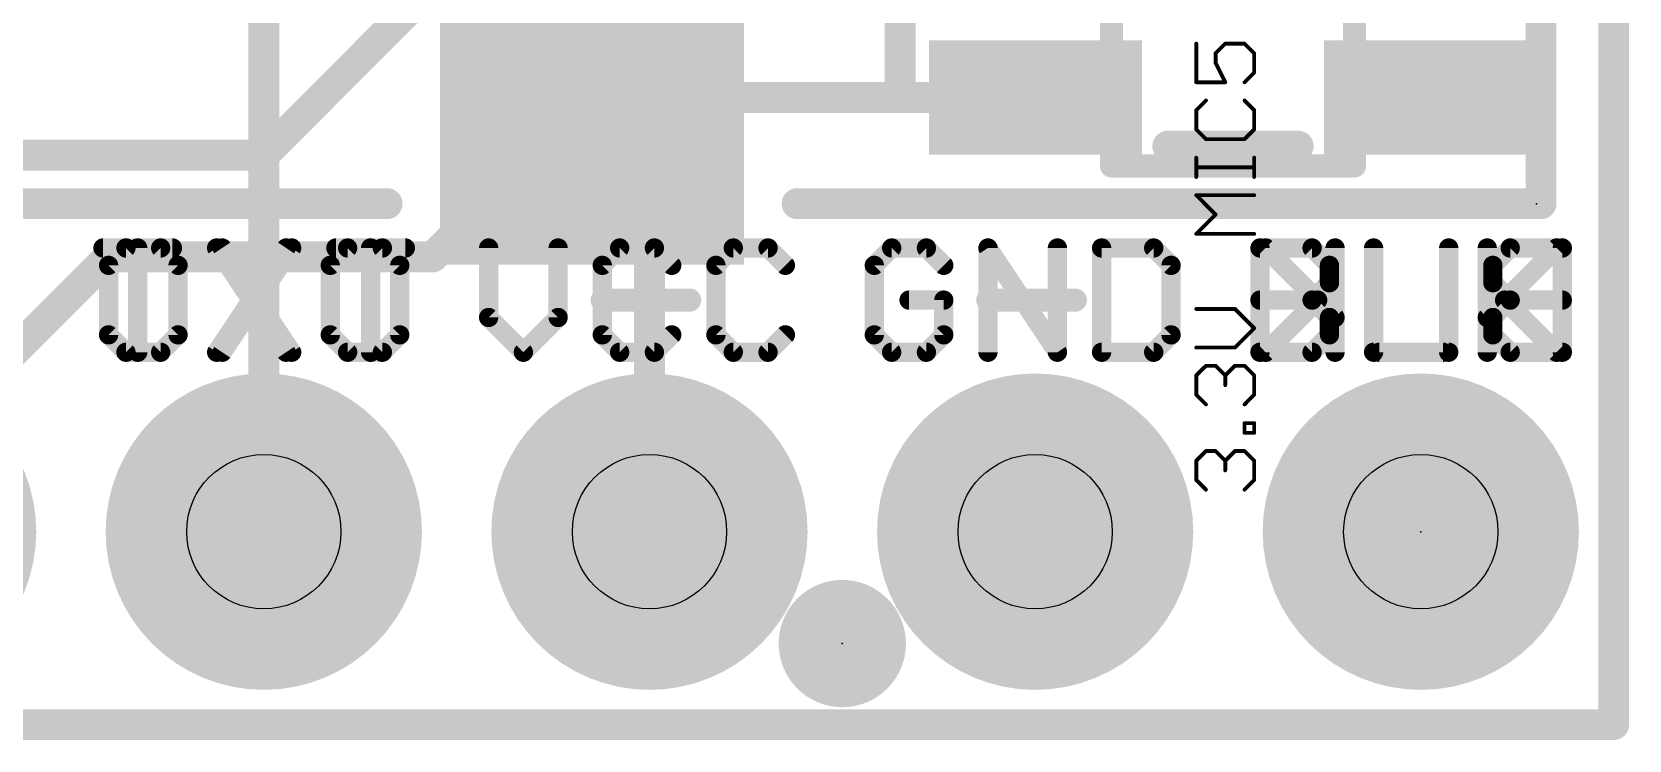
# Model space of a CAD drawing. Extents: x -41 to 66, y -18 to 24.
# Drawn here: x 4.82 to 15.34, y -0.1 to 4.56 of the extents above; entities that cross this region are included whole.
import ezdxf

# ---------------------------------------------------------------- set-up
doc = ezdxf.new("R2010")
doc.units = 0
for name, color, linetype in [('1', 12, 'CONTINUOUS'), ('16', 132, 'CONTINUOUS'), ('17', 110, 'CONTINUOUS'), ('20', 53, 'CONTINUOUS'), ('21', 53, 'CONTINUOUS'), ('22', 53, 'CONTINUOUS'), ('23', 53, 'CONTINUOUS'), ('24', 53, 'CONTINUOUS'), ('27', 253, 'CONTINUOUS'), ('29', 253, 'CONTINUOUS'), ('30', 253, 'CONTINUOUS'), ('31', 253, 'CONTINUOUS'), ('32', 253, 'CONTINUOUS'), ('44', 253, 'CONTINUOUS'), ('51', 53, 'CONTINUOUS')]:
    doc.layers.add(name, color=color, linetype=linetype)

# ---------------------------------------------------------------- blocks, each defined once
blk = doc.blocks.new('PIE')
at = {"const_width": 0.5}
blk.add_lwpolyline([(0, -0.25, 1), (0, 0.25, 1), (0, -0.25)], format="xyb", dxfattribs=at)
blk = doc.blocks.new('RECT')
blk.add_solid([(-0.5, -0.5), (0.5, -0.5), (-0.5, 0.5), (0.5, 0.5)])
blk = doc.blocks.new('ROUNDP')
at = {"const_width": 0.5}
blk.add_lwpolyline([(0, -0.25, 1), (0, 0.25, 1), (0, -0.25)], format="xyb", dxfattribs=at)

msp = doc.modelspace()

# ---------------------------------------------------------------- linework, layer by layer
at = {"layer": '1', "const_width": 0.2032}
for points in [[(15.24, 19.05), (15.24, 0)], [(8.312, 5.8674), (8.312, 3.928)], [(10.541, 5.842), (10.541, 4.1275)], [(7.512, 4.911), (6.35, 3.749)], [(9.2075, 4.1275), (8.89, 3.81)], [(10.541, 4.1275), (9.2075, 4.1275)], [(11.4329, 4.1275), (10.541, 4.1275)], [(8.312, 3.928), (7.4625, 3.0785)], [(8.89, 3.81), (8.89, 1.27)], [(6.35, 3.749), (2.728, 3.749)], [(5.3289, 3.0785), (3.81, 1.5596)], [(7.4625, 3.0785), (5.3289, 3.0785)], [(15.24, 0), (0, 0)]]:
    msp.add_lwpolyline(points, dxfattribs=at)
at = {"layer": '1', "const_width": 0.1016}
for points in [[(9.2075, 4.1783, 1), (9.2075, 4.0767)], [(9.2434, 4.0915, 1), (9.1715, 4.1634)], [(10.541, 4.1783, 1), (10.541, 4.0767)], [(10.541, 4.0767, 1), (10.541, 4.1783)], [(11.4329, 4.0767, 1), (11.4329, 4.1783)], [(10.4902, 4.1275, 1), (10.5918, 4.1275)], [(8.3479, 3.892, 1), (8.2761, 3.9639)], [(8.2612, 3.928, 1), (8.3628, 3.928)], [(8.9408, 3.81, 1), (8.8392, 3.81)], [(8.8541, 3.8459, 1), (8.9259, 3.7741)], [(6.3141, 3.785, 1), (6.3859, 3.7131)], [(6.35, 3.6982, 1), (6.35, 3.7998)], [(5.3289, 3.1293, 1), (5.3289, 3.0277)], [(5.3648, 3.0426, 1), (5.293, 3.1144)], [(7.4266, 3.1144, 1), (7.4984, 3.0426)], [(7.4625, 3.0277, 1), (7.4625, 3.1293)], [(8.8392, 1.27, 1), (8.9408, 1.27)], [(15.1892, 0, 1), (15.2908, 0)], [(15.24, -0.0508, 1), (15.24, 0.0508)]]:
    msp.add_lwpolyline(points, format="xyb", dxfattribs=at)
at = {"layer": '16', "const_width": 0.2032}
for points in [[(15.24, 19.05), (15.24, 0)], [(6.35, 5.08), (6.35, 1.27)], [(15.24, 0), (0, 0)]]:
    msp.add_lwpolyline(points, dxfattribs=at)
at = {"layer": '16', "const_width": 0.1016}
for points in [[(6.2992, 1.27, 1), (6.4008, 1.27)], [(15.1892, 0, 1), (15.2908, 0)], [(15.24, -0.0508, 1), (15.24, 0.0508)]]:
    msp.add_lwpolyline(points, format="xyb", dxfattribs=at)
at = {"layer": '20', "const_width": 0.2032}
for points in [[(15.24, 0), (15.24, 19.05)], [(0, 0), (15.24, 0)]]:
    msp.add_lwpolyline(points, dxfattribs=at)
at = {"layer": '20', "const_width": 0.1016}
for points in [[(15.1892, 0, 1), (15.2908, 0)], [(15.24, -0.0508, 1), (15.24, 0.0508)]]:
    msp.add_lwpolyline(points, format="xyb", dxfattribs=at)
at = {"layer": '21'}
for points, const_width in [([(13.1624, 3.8075), (12.3036, 3.8075)], 0.2032), ([(5.2909, 3.1375), (5.7485, 3.1375)], 0.127), ([(5.5197, 2.4511), (5.5197, 3.1375)], 0.127), ([(6.0393, 3.1375), (6.4969, 2.4511)], 0.127), ([(6.4969, 3.1375), (6.0393, 2.4511)], 0.127), ([(6.9021, 3.1375), (6.7877, 3.0231)], 0.127), ([(7.1309, 3.1375), (6.9021, 3.1375)], 0.127), ([(7.2453, 3.0231), (7.1309, 3.1375)], 0.127), ([(7.8309, 3.1375), (7.8309, 2.6799)], 0.127), ([(8.2885, 2.6799), (8.2885, 3.1375)], 0.127), ([(8.6937, 3.1375), (8.5793, 3.0231)], 0.127), ([(8.9225, 3.1375), (8.6937, 3.1375)], 0.127), ([(9.0369, 3.0231), (8.9225, 3.1375)], 0.127), ([(9.4421, 3.1375), (9.3277, 3.0231)], 0.127), ([(9.6709, 3.1375), (9.4421, 3.1375)], 0.127), ([(9.7853, 3.0231), (9.6709, 3.1375)], 0.127), ([(10.4853, 3.1375), (10.3709, 3.0231)], 0.127), ([(10.7141, 3.1375), (10.4853, 3.1375)], 0.127), ([(10.8285, 3.0231), (10.7141, 3.1375)], 0.127), ([(11.1193, 2.4511), (11.1193, 3.1375)], 0.127), ([(11.1193, 3.1375), (11.5769, 2.4511)], 0.127), ([(11.5769, 2.4511), (11.5769, 3.1375)], 0.127), ([(11.8677, 3.1375), (11.8677, 2.4511)], 0.127), ([(12.2109, 3.1375), (11.8677, 3.1375)], 0.127), ([(12.3253, 3.0231), (12.2109, 3.1375)], 0.127), ([(12.9109, 2.4511), (12.9109, 3.1375)], 0.127), ([(12.9109, 3.1375), (13.2541, 3.1375)], 0.127), ([(13.2541, 3.1375), (13.3685, 3.0231)], 0.127), ([(13.6593, 3.1375), (13.6593, 2.4511)], 0.127), ([(14.4077, 3.1375), (14.4077, 2.4511)], 0.127), ([(14.4077, 2.6799), (14.8653, 3.1375)], 0.127), ([(6.7877, 3.0231), (6.7877, 2.5655)], 0.127), ([(7.2453, 2.5655), (7.2453, 3.0231)], 0.127), ([(8.5793, 3.0231), (8.5793, 2.5655)], 0.127), ([(9.3277, 3.0231), (9.3277, 2.5655)], 0.127), ([(10.3709, 3.0231), (10.3709, 2.5655)], 0.127), ([(12.3253, 2.5655), (12.3253, 3.0231)], 0.127), ([(13.3685, 3.0231), (13.3685, 2.9087)], 0.127), ([(13.3685, 2.9087), (13.2541, 2.7943)], 0.127), ([(10.8285, 2.7943), (10.5997, 2.7943)], 0.127), ([(10.8285, 2.5655), (10.8285, 2.7943)], 0.127), ([(12.9109, 2.7943), (13.2541, 2.7943)], 0.127), ([(13.2541, 2.7943), (13.3685, 2.6799)], 0.127), ([(14.5221, 2.7943), (14.8653, 2.4511)], 0.127), ([(7.8309, 2.6799), (8.0597, 2.4511)], 0.127), ([(8.0597, 2.4511), (8.2885, 2.6799)], 0.127), ([(13.3685, 2.6799), (13.3685, 2.5655)], 0.127), ([(6.7877, 2.5655), (6.9021, 2.4511)], 0.127), ([(7.1309, 2.4511), (7.2453, 2.5655)], 0.127), ([(8.5793, 2.5655), (8.6937, 2.4511)], 0.127), ([(8.9225, 2.4511), (9.0369, 2.5655)], 0.127), ([(9.3277, 2.5655), (9.4421, 2.4511)], 0.127), ([(9.6709, 2.4511), (9.7853, 2.5655)], 0.127), ([(10.3709, 2.5655), (10.4853, 2.4511)], 0.127), ([(10.7141, 2.4511), (10.8285, 2.5655)], 0.127), ([(12.2109, 2.4511), (12.3253, 2.5655)], 0.127), ([(13.3685, 2.5655), (13.2541, 2.4511)], 0.127), ([(6.9021, 2.4511), (7.1309, 2.4511)], 0.127), ([(8.6937, 2.4511), (8.9225, 2.4511)], 0.127), ([(9.4421, 2.4511), (9.6709, 2.4511)], 0.127), ([(10.4853, 2.4511), (10.7141, 2.4511)], 0.127), ([(11.8677, 2.4511), (12.2109, 2.4511)], 0.127), ([(13.2541, 2.4511), (12.9109, 2.4511)], 0.127), ([(13.6593, 2.4511), (14.1169, 2.4511)], 0.127)]:
    msp.add_lwpolyline(points, dxfattribs=dict(at, const_width=const_width))
for points, const_width in [([(12.3036, 3.8583, 1), (12.3036, 3.7567)], 0.1016), ([(13.1624, 3.7567, 1), (13.1624, 3.8583)], 0.1016), ([(5.2909, 3.1692, 1), (5.2909, 3.1057)], 0.0635), ([(5.5514, 3.1375, 1), (5.4879, 3.1375)], 0.0635), ([(5.7485, 3.1057, 1), (5.7485, 3.1692)], 0.0635), ([(6.0657, 3.1551, 1), (6.0129, 3.1199)], 0.0635), ([(6.5233, 3.1199, 1), (6.4705, 3.1551)], 0.0635), ([(6.9021, 3.1692, 1), (6.9021, 3.1057)], 0.0635), ([(6.9246, 3.115, 1), (6.8797, 3.1599)], 0.0635), ([(7.1534, 3.1599, 1), (7.1084, 3.115)], 0.0635), ([(7.1309, 3.1057, 1), (7.1309, 3.1692)], 0.0635), ([(7.8626, 3.1375, 1), (7.7991, 3.1375)], 0.0635), ([(8.3202, 3.1375, 1), (8.2567, 3.1375)], 0.0635), ([(8.6937, 3.1692, 1), (8.6937, 3.1057)], 0.0635), ([(8.7161, 3.115, 1), (8.6712, 3.1599)], 0.0635), ([(8.9449, 3.1599, 1), (8.9, 3.115)], 0.0635), ([(8.9225, 3.1057, 1), (8.9225, 3.1692)], 0.0635), ([(9.4421, 3.1692, 1), (9.4421, 3.1057)], 0.0635), ([(9.4646, 3.115, 1), (9.4197, 3.1599)], 0.0635), ([(9.6933, 3.1599, 1), (9.6484, 3.115)], 0.0635), ([(9.6709, 3.1057, 1), (9.6709, 3.1692)], 0.0635), ([(10.4853, 3.1692, 1), (10.4853, 3.1057)], 0.0635), ([(10.5077, 3.115, 1), (10.4628, 3.1599)], 0.0635), ([(10.7365, 3.1599, 1), (10.6916, 3.115)], 0.0635), ([(10.7141, 3.1057, 1), (10.7141, 3.1692)], 0.0635), ([(11.151, 3.1375, 1), (11.0875, 3.1375)], 0.0635), ([(11.1457, 3.1551, 1), (11.0929, 3.1199)], 0.0635), ([(11.6086, 3.1375, 1), (11.5451, 3.1375)], 0.0635), ([(11.8677, 3.1692, 1), (11.8677, 3.1057)], 0.0635), ([(11.8995, 3.1375, 1), (11.836, 3.1375)], 0.0635), ([(12.2334, 3.1599, 1), (12.1884, 3.115)], 0.0635), ([(12.2109, 3.1057, 1), (12.2109, 3.1692)], 0.0635), ([(12.9426, 3.1375, 1), (12.8791, 3.1375)], 0.0635), ([(12.9109, 3.1692, 1), (12.9109, 3.1057)], 0.0635), ([(13.2765, 3.1599, 1), (13.2316, 3.115)], 0.0635), ([(13.2541, 3.1057, 1), (13.2541, 3.1692)], 0.0635), ([(13.691, 3.1375, 1), (13.6275, 3.1375)], 0.0635), ([(14.4395, 3.1375, 1), (14.376, 3.1375)], 0.0635), ([(14.8878, 3.115, 1), (14.8428, 3.1599)], 0.0635), ([(6.8195, 3.0231, 1), (6.756, 3.0231)], 0.0635), ([(6.7653, 3.0455, 1), (6.8102, 3.0006)], 0.0635), ([(7.2771, 3.0231, 1), (7.2136, 3.0231)], 0.0635), ([(7.2228, 3.0006, 1), (7.2678, 3.0455)], 0.0635), ([(8.611, 3.0231, 1), (8.5475, 3.0231)], 0.0635), ([(8.5568, 3.0455, 1), (8.6017, 3.0006)], 0.0635), ([(9.0144, 3.0006, 1), (9.0593, 3.0455)], 0.0635), ([(9.3595, 3.0231, 1), (9.296, 3.0231)], 0.0635), ([(9.3053, 3.0455, 1), (9.3502, 3.0006)], 0.0635), ([(9.7628, 3.0006, 1), (9.8077, 3.0455)], 0.0635), ([(10.4026, 3.0231, 1), (10.3391, 3.0231)], 0.0635), ([(10.3484, 3.0455, 1), (10.3933, 3.0006)], 0.0635), ([(10.806, 3.0006, 1), (10.8509, 3.0455)], 0.0635), ([(12.3571, 3.0231, 1), (12.2935, 3.0231)], 0.0635), ([(12.3028, 3.0006, 1), (12.3478, 3.0455)], 0.0635), ([(13.4002, 3.0231, 1), (13.3367, 3.0231)], 0.0635), ([(13.346, 3.0006, 1), (13.3909, 3.0455)], 0.0635), ([(13.3909, 2.8862, 1), (13.346, 2.9311)], 0.0635), ([(10.5997, 2.826, 1), (10.5997, 2.7625)], 0.0635), ([(10.8602, 2.7943, 1), (10.7967, 2.7943)], 0.0635), ([(10.8285, 2.7625, 1), (10.8285, 2.826)], 0.0635), ([(12.9109, 2.826, 1), (12.9109, 2.7625)], 0.0635), ([(13.2765, 2.8167, 1), (13.2316, 2.7718)], 0.0635), ([(13.2316, 2.8167, 1), (13.2765, 2.7718)], 0.0635), ([(13.2541, 2.7625, 1), (13.2541, 2.826)], 0.0635), ([(13.3367, 2.9087, 1), (13.4002, 2.9087)], 0.0635), ([(14.5446, 2.8167, 1), (14.4997, 2.7718)], 0.0635), ([(7.8533, 2.7023, 1), (7.8084, 2.6574)], 0.0635), ([(8.3109, 2.6574, 1), (8.266, 2.7023)], 0.0635), ([(13.4002, 2.6799, 1), (13.3367, 2.6799)], 0.0635), ([(7.7991, 2.6799, 1), (7.8626, 2.6799)], 0.0635), ([(8.2567, 2.6799, 1), (8.3202, 2.6799)], 0.0635), ([(13.346, 2.6574, 1), (13.3909, 2.7023)], 0.0635), ([(14.3853, 2.7023, 1), (14.4302, 2.6574)], 0.0635), ([(6.8102, 2.5879, 1), (6.7653, 2.543)], 0.0635), ([(6.756, 2.5655, 1), (6.8195, 2.5655)], 0.0635), ([(7.2136, 2.5655, 1), (7.2771, 2.5655)], 0.0635), ([(7.2678, 2.543, 1), (7.2228, 2.5879)], 0.0635), ([(8.5475, 2.5655, 1), (8.611, 2.5655)], 0.0635), ([(8.6017, 2.5879, 1), (8.5568, 2.543)], 0.0635), ([(9.0593, 2.543, 1), (9.0144, 2.5879)], 0.0635), ([(9.296, 2.5655, 1), (9.3595, 2.5655)], 0.0635), ([(9.3502, 2.5879, 1), (9.3053, 2.543)], 0.0635), ([(9.8077, 2.543, 1), (9.7628, 2.5879)], 0.0635), ([(10.3933, 2.5879, 1), (10.3484, 2.543)], 0.0635), ([(10.3391, 2.5655, 1), (10.4026, 2.5655)], 0.0635), ([(10.7967, 2.5655, 1), (10.8602, 2.5655)], 0.0635), ([(10.8509, 2.543, 1), (10.806, 2.5879)], 0.0635), ([(12.2935, 2.5655, 1), (12.3571, 2.5655)], 0.0635), ([(12.3478, 2.543, 1), (12.3028, 2.5879)], 0.0635), ([(13.3367, 2.5655, 1), (13.4002, 2.5655)], 0.0635), ([(13.3909, 2.543, 1), (13.346, 2.5879)], 0.0635), ([(5.4879, 2.4511, 1), (5.5514, 2.4511)], 0.0635), ([(6.0129, 2.4687, 1), (6.0657, 2.4335)], 0.0635), ([(6.4705, 2.4335, 1), (6.5233, 2.4687)], 0.0635), ([(6.9021, 2.4829, 1), (6.9021, 2.4194)], 0.0635), ([(6.8797, 2.4286, 1), (6.9246, 2.4736)], 0.0635), ([(7.1084, 2.4736, 1), (7.1534, 2.4286)], 0.0635), ([(7.1309, 2.4194, 1), (7.1309, 2.4829)], 0.0635), ([(8.0372, 2.4736, 1), (8.0821, 2.4286)], 0.0635), ([(8.0372, 2.4286, 1), (8.0821, 2.4736)], 0.0635), ([(8.6937, 2.4829, 1), (8.6937, 2.4194)], 0.0635), ([(8.6712, 2.4286, 1), (8.7161, 2.4736)], 0.0635), ([(8.9, 2.4736, 1), (8.9449, 2.4286)], 0.0635), ([(8.9225, 2.4194, 1), (8.9225, 2.4829)], 0.0635), ([(9.4421, 2.4829, 1), (9.4421, 2.4194)], 0.0635), ([(9.4197, 2.4286, 1), (9.4646, 2.4736)], 0.0635), ([(9.6484, 2.4736, 1), (9.6933, 2.4286)], 0.0635), ([(9.6709, 2.4194, 1), (9.6709, 2.4829)], 0.0635), ([(10.4853, 2.4829, 1), (10.4853, 2.4194)], 0.0635), ([(10.4628, 2.4286, 1), (10.5077, 2.4736)], 0.0635), ([(10.6916, 2.4736, 1), (10.7365, 2.4286)], 0.0635), ([(10.7141, 2.4194, 1), (10.7141, 2.4829)], 0.0635), ([(11.0875, 2.4511, 1), (11.151, 2.4511)], 0.0635), ([(11.5451, 2.4511, 1), (11.6086, 2.4511)], 0.0635), ([(11.5505, 2.4335, 1), (11.6033, 2.4687)], 0.0635), ([(11.8677, 2.4829, 1), (11.8677, 2.4194)], 0.0635), ([(11.836, 2.4511, 1), (11.8995, 2.4511)], 0.0635), ([(12.1884, 2.4736, 1), (12.2334, 2.4286)], 0.0635), ([(12.2109, 2.4194, 1), (12.2109, 2.4829)], 0.0635), ([(12.8791, 2.4511, 1), (12.9426, 2.4511)], 0.0635), ([(12.9109, 2.4829, 1), (12.9109, 2.4194)], 0.0635), ([(13.2316, 2.4736, 1), (13.2765, 2.4286)], 0.0635), ([(13.2541, 2.4194, 1), (13.2541, 2.4829)], 0.0635), ([(13.6275, 2.4511, 1), (13.691, 2.4511)], 0.0635), ([(13.6593, 2.4829, 1), (13.6593, 2.4194)], 0.0635), ([(14.1169, 2.4194, 1), (14.1169, 2.4829)], 0.0635), ([(14.376, 2.4511, 1), (14.4395, 2.4511)], 0.0635), ([(14.8428, 2.4286, 1), (14.8878, 2.4736)], 0.0635)]:
    msp.add_lwpolyline(points, format="xyb", dxfattribs=dict(at, const_width=const_width))
at = {"layer": '22'}
for points, const_width in [([(14.762, 3.429), (14.762, 16.629)], 0.2032), ([(4.162, 3.429), (7.162, 3.429)], 0.2032), ([(14.762, 3.429), (9.862, 3.429)], 0.2032), ([(5.3277, 3.0231), (5.4421, 3.1375)], 0.127), ([(5.4421, 3.1375), (5.6709, 3.1375)], 0.127), ([(5.6709, 3.1375), (5.7853, 3.0231)], 0.127), ([(6.5337, 3.1375), (6.0761, 2.4511)], 0.127), ([(6.0761, 3.1375), (6.5337, 2.4511)], 0.127), ([(7.2821, 3.1375), (6.8245, 3.1375)], 0.127), ([(7.0533, 2.4511), (7.0533, 3.1375)], 0.127), ([(8.8664, 3.0825), (8.8664, 2.5063)], 0.1524), ([(13.4053, 2.6799), (12.9477, 3.1375)], 0.127), ([(13.4053, 3.1375), (13.4053, 2.4511)], 0.127), ([(14.1537, 3.1375), (14.1537, 2.4511)], 0.127), ([(14.5589, 3.1375), (14.4445, 3.0231)], 0.127), ([(14.9021, 3.1375), (14.5589, 3.1375)], 0.127), ([(14.9021, 2.4511), (14.9021, 3.1375)], 0.127), ([(5.3277, 2.5655), (5.3277, 3.0231)], 0.127), ([(5.7853, 3.0231), (5.7853, 2.5655)], 0.127), ([(14.4445, 3.0231), (14.4445, 2.9087)], 0.127), ([(14.4445, 2.9087), (14.5589, 2.7943)], 0.127), ([(9.1546, 2.7944), (8.5783, 2.7944)], 0.1524), ([(11.6946, 2.7944), (11.1183, 2.7944)], 0.1524), ([(13.2909, 2.7943), (12.9477, 2.4511)], 0.127), ([(14.5589, 2.7943), (14.4445, 2.6799)], 0.127), ([(14.9021, 2.7943), (14.5589, 2.7943)], 0.127), ([(14.4445, 2.6799), (14.4445, 2.5655)], 0.127), ([(5.4421, 2.4511), (5.3277, 2.5655)], 0.127), ([(5.7853, 2.5655), (5.6709, 2.4511)], 0.127), ([(14.4445, 2.5655), (14.5589, 2.4511)], 0.127), ([(5.6709, 2.4511), (5.4421, 2.4511)], 0.127), ([(14.1537, 2.4511), (13.6961, 2.4511)], 0.127), ([(14.5589, 2.4511), (14.9021, 2.4511)], 0.127)]:
    msp.add_lwpolyline(points, dxfattribs=dict(at, const_width=const_width))
for points, const_width in [([(7.162, 3.3782, 1), (7.162, 3.4798)], 0.1016), ([(9.862, 3.4798, 1), (9.862, 3.3782)], 0.1016), ([(14.7112, 3.429, 1), (14.8128, 3.429)], 0.1016), ([(14.762, 3.3782, 1), (14.762, 3.4798)], 0.1016), ([(5.4421, 3.1692, 1), (5.4421, 3.1057)], 0.0635), ([(5.4646, 3.115, 1), (5.4196, 3.1599)], 0.0635), ([(5.6933, 3.1599, 1), (5.6484, 3.115)], 0.0635), ([(5.6709, 3.1057, 1), (5.6709, 3.1692)], 0.0635), ([(6.1025, 3.1551, 1), (6.0497, 3.1199)], 0.0635), ([(6.5601, 3.1199, 1), (6.5073, 3.1551)], 0.0635), ([(6.8245, 3.1692, 1), (6.8245, 3.1057)], 0.0635), ([(7.0851, 3.1375, 1), (7.0216, 3.1375)], 0.0635), ([(7.2821, 3.1057, 1), (7.2821, 3.1692)], 0.0635), ([(8.9045, 3.0825, 1), (8.8283, 3.0825)], 0.0762), ([(12.9702, 3.1599, 1), (12.9252, 3.115)], 0.0635), ([(13.437, 3.1375, 1), (13.3735, 3.1375)], 0.0635), ([(14.1855, 3.1375, 1), (14.122, 3.1375)], 0.0635), ([(14.5589, 3.1692, 1), (14.5589, 3.1057)], 0.0635), ([(14.5814, 3.115, 1), (14.5365, 3.1599)], 0.0635), ([(14.9339, 3.1375, 1), (14.8704, 3.1375)], 0.0635), ([(14.9021, 3.1057, 1), (14.9021, 3.1692)], 0.0635), ([(5.3052, 3.0455, 1), (5.3502, 3.0006)], 0.0635), ([(5.3594, 3.0231, 1), (5.296, 3.0231)], 0.0635), ([(5.817, 3.0231, 1), (5.7535, 3.0231)], 0.0635), ([(5.7628, 3.0006, 1), (5.8077, 3.0455)], 0.0635), ([(14.4763, 3.0231, 1), (14.4128, 3.0231)], 0.0635), ([(14.4221, 3.0455, 1), (14.467, 3.0006)], 0.0635), ([(14.467, 2.9311, 1), (14.4221, 2.8862)], 0.0635), ([(8.5783, 2.8325, 1), (8.5783, 2.7563)], 0.0762), ([(9.1546, 2.7563, 1), (9.1546, 2.8325)], 0.0762), ([(11.1183, 2.8325, 1), (11.1183, 2.7563)], 0.0762), ([(11.6946, 2.7563, 1), (11.6946, 2.8325)], 0.0762), ([(13.3133, 2.7718, 1), (13.2684, 2.8167)], 0.0635), ([(14.4128, 2.9087, 1), (14.4763, 2.9087)], 0.0635), ([(14.5589, 2.826, 1), (14.5589, 2.7625)], 0.0635), ([(14.5814, 2.7718, 1), (14.5365, 2.8167)], 0.0635), ([(14.5365, 2.7718, 1), (14.5814, 2.8167)], 0.0635), ([(14.9021, 2.7625, 1), (14.9021, 2.826)], 0.0635), ([(14.4763, 2.6799, 1), (14.4128, 2.6799)], 0.0635), ([(13.3828, 2.6574, 1), (13.4277, 2.7023)], 0.0635), ([(14.4221, 2.7023, 1), (14.467, 2.6574)], 0.0635), ([(5.3502, 2.5879, 1), (5.3052, 2.543)], 0.0635), ([(5.296, 2.5655, 1), (5.3594, 2.5655)], 0.0635), ([(5.7535, 2.5655, 1), (5.817, 2.5655)], 0.0635), ([(5.8077, 2.543, 1), (5.7628, 2.5879)], 0.0635), ([(8.8283, 2.5063, 1), (8.9045, 2.5063)], 0.0762), ([(14.467, 2.5879, 1), (14.4221, 2.543)], 0.0635), ([(14.4128, 2.5655, 1), (14.4763, 2.5655)], 0.0635), ([(5.4421, 2.4829, 1), (5.4421, 2.4194)], 0.0635), ([(5.4196, 2.4286, 1), (5.4646, 2.4736)], 0.0635), ([(5.6484, 2.4736, 1), (5.6933, 2.4286)], 0.0635), ([(5.6709, 2.4194, 1), (5.6709, 2.4829)], 0.0635), ([(6.0497, 2.4687, 1), (6.1025, 2.4335)], 0.0635), ([(6.5073, 2.4335, 1), (6.5601, 2.4687)], 0.0635), ([(7.0216, 2.4511, 1), (7.0851, 2.4511)], 0.0635), ([(12.9252, 2.4736, 1), (12.9702, 2.4286)], 0.0635), ([(13.3735, 2.4511, 1), (13.437, 2.4511)], 0.0635), ([(13.6961, 2.4829, 1), (13.6961, 2.4194)], 0.0635), ([(14.122, 2.4511, 1), (14.1855, 2.4511)], 0.0635), ([(14.1537, 2.4194, 1), (14.1537, 2.4829)], 0.0635), ([(14.5589, 2.4829, 1), (14.5589, 2.4194)], 0.0635), ([(14.5365, 2.4286, 1), (14.5814, 2.4736)], 0.0635), ([(14.8704, 2.4511, 1), (14.9339, 2.4511)], 0.0635), ([(14.9021, 2.4194, 1), (14.9021, 2.4829)], 0.0635)]:
    msp.add_lwpolyline(points, format="xyb", dxfattribs=dict(at, const_width=const_width))
at = {"layer": '23'}
msp.add_point((13.97, 1.27), dxfattribs=at)
at = {"layer": '24'}
for p in [(14.732, 3.429), (10.16, 0.5334)]:
    msp.add_point(p, dxfattribs=at)
at = {"layer": '27', "const_width": 0.0254}
for points in [[(12.4914, 4.4825), (12.4914, 4.2283)], [(12.6185, 4.419), (12.6821, 4.4825)], [(12.6185, 4.3554), (12.6185, 4.419)], [(12.6821, 4.4825), (12.8092, 4.4825)], [(12.8092, 4.4825), (12.8727, 4.419)], [(12.8727, 4.419), (12.8727, 4.2919)], [(12.6821, 4.2283), (12.6185, 4.3554)], [(12.4914, 4.2283), (12.6821, 4.2283)], [(12.8727, 4.2919), (12.8092, 4.2283)], [(12.555, 4.1083), (12.4914, 4.0448)], [(12.8727, 4.0448), (12.8092, 4.1083)], [(12.4914, 4.0448), (12.4914, 3.9177)], [(12.8727, 3.9177), (12.8727, 4.0448)], [(12.4914, 3.9177), (12.555, 3.8541)], [(12.8092, 3.8541), (12.8727, 3.9177)], [(12.555, 3.8541), (12.8092, 3.8541)], [(12.4914, 3.6046), (12.4914, 3.7317)], [(12.8727, 3.6046), (12.8727, 3.7317)], [(12.8727, 3.6682), (12.4914, 3.6682)], [(12.6185, 3.3575), (12.4914, 3.4847)], [(12.4914, 3.4847), (12.8727, 3.4847)], [(12.4914, 3.2304), (12.6185, 3.3575)], [(12.8727, 3.2304), (12.4914, 3.2304)], [(12.7456, 2.7362), (12.4914, 2.7362)], [(12.8727, 2.6091), (12.7456, 2.7362)], [(12.7456, 2.482), (12.8727, 2.6091)], [(12.4914, 2.482), (12.7456, 2.482)], [(12.4914, 2.2985), (12.555, 2.362)], [(12.555, 2.362), (12.6185, 2.362)], [(12.6185, 2.362), (12.6821, 2.2985)], [(12.6821, 2.2985), (12.7456, 2.362)], [(12.7456, 2.362), (12.8092, 2.362)], [(12.8092, 2.362), (12.8727, 2.2985)], [(12.4914, 2.1714), (12.4914, 2.2985)], [(12.6821, 2.2985), (12.6821, 2.2349)], [(12.8727, 2.2985), (12.8727, 2.1714)], [(12.555, 2.1078), (12.4914, 2.1714)], [(12.8727, 2.1714), (12.8092, 2.1078)], [(12.8092, 1.9207), (12.8092, 1.9843)], [(12.8092, 1.9843), (12.8727, 1.9843)], [(12.8727, 1.9207), (12.8092, 1.9207)], [(12.8727, 1.9843), (12.8727, 1.9207)], [(12.4914, 1.7372), (12.555, 1.8007)], [(12.555, 1.8007), (12.6185, 1.8007)], [(12.6185, 1.8007), (12.6821, 1.7372)], [(12.6821, 1.7372), (12.7456, 1.8007)], [(12.7456, 1.8007), (12.8092, 1.8007)], [(12.8092, 1.8007), (12.8727, 1.7372)], [(12.4914, 1.6101), (12.4914, 1.7372)], [(12.6821, 1.7372), (12.6821, 1.6736)], [(12.8727, 1.7372), (12.8727, 1.6101)], [(12.555, 1.5465), (12.4914, 1.6101)], [(12.8727, 1.6101), (12.8092, 1.5465)]]:
    msp.add_lwpolyline(points, dxfattribs=at)
at = {"layer": '27', "const_width": 0.0127}
for points in [[(12.4977, 4.4825, 1), (12.485, 4.4825)], [(12.6249, 4.419, 1), (12.6122, 4.419)], [(12.614, 4.4235, 1), (12.623, 4.4145)], [(12.6821, 4.4889, 1), (12.6821, 4.4762)], [(12.6865, 4.478, 1), (12.6776, 4.487)], [(12.8137, 4.487, 1), (12.8047, 4.478)], [(12.8092, 4.4762, 1), (12.8092, 4.4889)], [(12.8791, 4.419, 1), (12.8664, 4.419)], [(12.8682, 4.4145, 1), (12.8772, 4.4235)], [(12.6242, 4.3583, 1), (12.6128, 4.3526)], [(12.6122, 4.3554, 1), (12.6249, 4.3554)], [(12.4914, 4.2347, 1), (12.4914, 4.222)], [(12.485, 4.2283, 1), (12.4977, 4.2283)], [(12.6764, 4.2255, 1), (12.6877, 4.2312)], [(12.6821, 4.222, 1), (12.6821, 4.2347)], [(12.8047, 4.2328, 1), (12.8137, 4.2238)], [(12.8664, 4.2919, 1), (12.8791, 4.2919)], [(12.8772, 4.2874, 1), (12.8682, 4.2964)], [(12.5594, 4.1038, 1), (12.5505, 4.1128)], [(12.8137, 4.1128, 1), (12.8047, 4.1038)], [(12.4977, 4.0448, 1), (12.485, 4.0448)], [(12.4869, 4.0493, 1), (12.4959, 4.0403)], [(12.8791, 4.0448, 1), (12.8664, 4.0448)], [(12.8682, 4.0403, 1), (12.8772, 4.0493)], [(12.4959, 3.9222, 1), (12.4869, 3.9132)], [(12.485, 3.9177, 1), (12.4977, 3.9177)], [(12.8664, 3.9177, 1), (12.8791, 3.9177)], [(12.8772, 3.9132, 1), (12.8682, 3.9222)], [(12.555, 3.8605, 1), (12.555, 3.8478)], [(12.5505, 3.8496, 1), (12.5594, 3.8586)], [(12.8047, 3.8586, 1), (12.8137, 3.8496)], [(12.8092, 3.8478, 1), (12.8092, 3.8605)], [(12.4977, 3.7317, 1), (12.485, 3.7317)], [(12.8791, 3.7317, 1), (12.8664, 3.7317)], [(12.4914, 3.6745, 1), (12.4914, 3.6618)], [(12.485, 3.6046, 1), (12.4977, 3.6046)], [(12.8664, 3.6046, 1), (12.8791, 3.6046)], [(12.8727, 3.6618, 1), (12.8727, 3.6745)], [(12.4914, 3.491, 1), (12.4914, 3.4783)], [(12.4959, 3.4891, 1), (12.4869, 3.4802)], [(12.8727, 3.4783, 1), (12.8727, 3.491)], [(12.623, 3.3531, 1), (12.614, 3.362)], [(12.614, 3.3531, 1), (12.623, 3.362)], [(12.4914, 3.2368, 1), (12.4914, 3.2241)], [(12.4869, 3.2349, 1), (12.4959, 3.2259)], [(12.8727, 3.2241, 1), (12.8727, 3.2368)], [(12.4914, 2.7426, 1), (12.4914, 2.7299)], [(12.7501, 2.7407, 1), (12.7411, 2.7317)], [(12.7456, 2.7299, 1), (12.7456, 2.7426)], [(12.8772, 2.6046, 1), (12.8682, 2.6136)], [(12.8682, 2.6046, 1), (12.8772, 2.6136)], [(12.4914, 2.4884, 1), (12.4914, 2.4757)], [(12.7411, 2.4865, 1), (12.7501, 2.4775)], [(12.7456, 2.4757, 1), (12.7456, 2.4884)], [(12.555, 2.3684, 1), (12.555, 2.3557)], [(12.5594, 2.3575, 1), (12.5505, 2.3665)], [(12.623, 2.3665, 1), (12.614, 2.3575)], [(12.6185, 2.3557, 1), (12.6185, 2.3684)], [(12.7456, 2.3684, 1), (12.7456, 2.3557)], [(12.7501, 2.3575, 1), (12.7411, 2.3665)], [(12.8137, 2.3665, 1), (12.8047, 2.3575)], [(12.8092, 2.3557, 1), (12.8092, 2.3684)], [(12.4977, 2.2985, 1), (12.485, 2.2985)], [(12.4869, 2.303, 1), (12.4959, 2.294)], [(12.6884, 2.2985, 1), (12.6757, 2.2985)], [(12.6776, 2.303, 1), (12.6865, 2.294)], [(12.6757, 2.2349, 1), (12.6884, 2.2349)], [(12.6776, 2.294, 1), (12.6865, 2.303)], [(12.8791, 2.2985, 1), (12.8664, 2.2985)], [(12.8682, 2.294, 1), (12.8772, 2.303)], [(12.4959, 2.1759, 1), (12.4869, 2.1669)], [(12.485, 2.1714, 1), (12.4977, 2.1714)], [(12.5505, 2.1033, 1), (12.5594, 2.1123)], [(12.8047, 2.1123, 1), (12.8137, 2.1033)], [(12.8664, 2.1714, 1), (12.8791, 2.1714)], [(12.8772, 2.1669, 1), (12.8682, 2.1759)], [(12.8155, 1.9843, 1), (12.8028, 1.9843)], [(12.8028, 1.9207, 1), (12.8155, 1.9207)], [(12.8092, 1.9906, 1), (12.8092, 1.9779)], [(12.8092, 1.9271, 1), (12.8092, 1.9144)], [(12.8791, 1.9843, 1), (12.8664, 1.9843)], [(12.8664, 1.9207, 1), (12.8791, 1.9207)], [(12.8727, 1.9779, 1), (12.8727, 1.9906)], [(12.8727, 1.9144, 1), (12.8727, 1.9271)], [(12.555, 1.8071, 1), (12.555, 1.7944)], [(12.5594, 1.7962, 1), (12.5505, 1.8052)], [(12.623, 1.8052, 1), (12.614, 1.7962)], [(12.6185, 1.7944, 1), (12.6185, 1.8071)], [(12.7456, 1.8071, 1), (12.7456, 1.7944)], [(12.7501, 1.7962, 1), (12.7411, 1.8052)], [(12.8137, 1.8052, 1), (12.8047, 1.7962)], [(12.8092, 1.7944, 1), (12.8092, 1.8071)], [(12.4977, 1.7372, 1), (12.485, 1.7372)], [(12.4869, 1.7417, 1), (12.4959, 1.7327)], [(12.6884, 1.7372, 1), (12.6757, 1.7372)], [(12.6776, 1.7417, 1), (12.6865, 1.7327)], [(12.6776, 1.7327, 1), (12.6865, 1.7417)], [(12.8791, 1.7372, 1), (12.8664, 1.7372)], [(12.8682, 1.7327, 1), (12.8772, 1.7417)], [(12.4959, 1.6145, 1), (12.4869, 1.6056)], [(12.485, 1.6101, 1), (12.4977, 1.6101)], [(12.6757, 1.6736, 1), (12.6884, 1.6736)], [(12.8664, 1.6101, 1), (12.8791, 1.6101)], [(12.8772, 1.6056, 1), (12.8682, 1.6145)], [(12.5505, 1.542, 1), (12.5594, 1.551)], [(12.8047, 1.551, 1), (12.8137, 1.542)]]:
    msp.add_lwpolyline(points, format="xyb", dxfattribs=at)
at = {"layer": '44'}
for centre in [(6.35, 1.27), (8.89, 1.27), (11.43, 1.27), (13.97, 1.27)]:
    msp.add_circle(centre, 0.508, dxfattribs=at)
at = {"layer": '51', "const_width": 0.1524}
for points in [[(11.933, 3.6775), (11.933, 6.4775)], [(13.533, 6.4775), (13.533, 3.6775)], [(13.533, 3.6775), (11.933, 3.6775)]]:
    msp.add_lwpolyline(points, dxfattribs=at)
at = {"layer": '51', "const_width": 0.0762}
for points in [[(11.933, 3.7156, 1), (11.933, 3.6394)], [(11.8949, 3.6775, 1), (11.9711, 3.6775)], [(13.4949, 3.6775, 1), (13.5711, 3.6775)], [(13.533, 3.6394, 1), (13.533, 3.7156)]]:
    msp.add_lwpolyline(points, format="xyb", dxfattribs=at)

# ---------------------------------------------------------------- block references
at = {"layer": '1', "xscale": 0.55, "yscale": 1.2, "rotation": 270}
for p in [(11.4329, 4.1275), (14.0331, 4.1275)]:
    msp.add_blockref('RECT', p, dxfattribs=at)
at = {"layer": '16', "xscale": 1.8, "yscale": 1.4, "rotation": 180}
msp.add_blockref('RECT', (8.512, 3.829), dxfattribs=at)
at = {"layer": '16', "xscale": 0.635, "yscale": 0.635}
msp.add_blockref('PIE', (10.16, 0.5334), dxfattribs=at)
at = {"layer": '17', "xscale": 1.8796, "yscale": 1.8796, "rotation": 270}
for p in [(6.35, 1.27), (6.35, 1.27), (8.89, 1.27), (8.89, 1.27), (11.43, 1.27), (11.43, 1.27), (13.97, 1.27), (13.97, 1.27)]:
    msp.add_blockref('ROUNDP', p, dxfattribs=at)
at = {"layer": '29', "rotation": 270}
for name, p, xscale, yscale in [('RECT', (11.4329, 4.1275), 0.7532, 1.4032), ('RECT', (14.0331, 4.1275), 0.7532, 1.4032), ('ROUNDP', (3.81, 1.27), 2.0828, 2.0828), ('ROUNDP', (6.35, 1.27), 2.0828, 2.0828), ('ROUNDP', (8.89, 1.27), 2.0828, 2.0828), ('ROUNDP', (11.43, 1.27), 2.0828, 2.0828), ('ROUNDP', (13.97, 1.27), 2.0828, 2.0828)]:
    msp.add_blockref(name, p, dxfattribs=dict(at, xscale=xscale, yscale=yscale))
at = {"layer": '30'}
for name, p, xscale, yscale, rotation in [('RECT', (8.512, 3.829), 2.0032, 1.6032, 180), ('ROUNDP', (3.81, 1.27), 2.0828, 2.0828, 270), ('ROUNDP', (6.35, 1.27), 2.0828, 2.0828, 270), ('ROUNDP', (8.89, 1.27), 2.0828, 2.0828, 270), ('ROUNDP', (11.43, 1.27), 2.0828, 2.0828, 270), ('ROUNDP', (13.97, 1.27), 2.0828, 2.0828, 270)]:
    msp.add_blockref(name, p, dxfattribs=dict(at, xscale=xscale, yscale=yscale, rotation=rotation))
at = {"layer": '30', "xscale": 0.8382, "yscale": 0.8382}
msp.add_blockref('PIE', (10.16, 0.5334), dxfattribs=at)
at = {"layer": '31', "xscale": 0.55, "yscale": 1.2, "rotation": 270}
for p in [(11.4329, 4.1275), (14.0331, 4.1275)]:
    msp.add_blockref('RECT', p, dxfattribs=at)
at = {"layer": '32', "xscale": 1.8, "yscale": 1.4, "rotation": 180}
msp.add_blockref('RECT', (8.512, 3.829), dxfattribs=at)
at = {"layer": '51'}
for p, xscale, yscale, rotation in [((11.558, 4.1275), 0.5, 0.65, 270), ((13.908, 4.1275), 0.5, 0.65, 270), ((6.35, 1.27), 0.508, 0.508, 180), ((8.89, 1.27), 0.508, 0.508, 180), ((11.43, 1.27), 0.508, 0.508, 180), ((13.97, 1.27), 0.508, 0.508, 180)]:
    msp.add_blockref('RECT', p, dxfattribs=dict(at, xscale=xscale, yscale=yscale, rotation=rotation))

doc.saveas('drawing.dxf')
